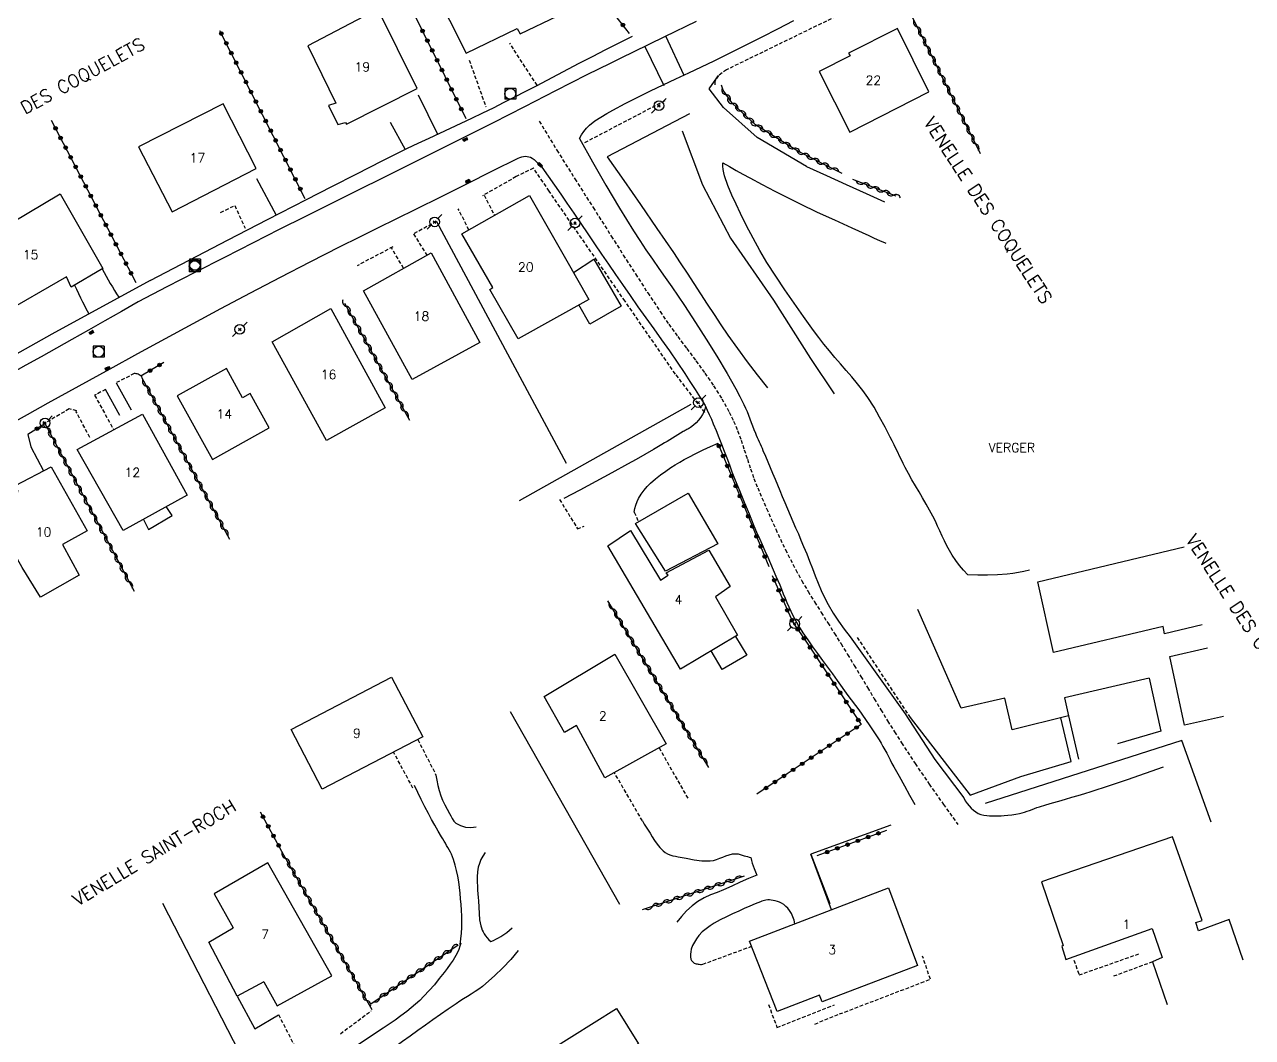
# Model space of a CAD drawing. Header units: millimetres. Extents: x 146000 to 147001, y 143000 to 144000.
# Drawn here: x 146594.4 to 146763.5, y 143423.3 to 143562.7 of the extents above; entities that cross this region are included whole.
import ezdxf
from ezdxf.enums import TextEntityAlignment as Align

# ---------------------------------------------------------------- set-up
doc = ezdxf.new("R2010")
doc.units = ezdxf.units.MM
doc.linetypes.add('DASHED', pattern=[0.75, 0.5, -0.25])
doc.layers.get('0').update_dxf_attribs({"linetype": 'CONTINUOUS'})
for name, color, linetype in [('W0001', 6, 'DASHED'), ('W0008', 7, 'CONTINUOUS'), ('W0014', 7, 'CONTINUOUS'), ('W0017', 7, 'CONTINUOUS'), ('W0020', 2, 'CONTINUOUS'), ('W0101', 7, 'CONTINUOUS'), ('W0104', 1, 'CONTINUOUS'), ('W0112', 1, 'DASHED'), ('W0300', 7, 'CONTINUOUS'), ('W0310', 3, 'CONTINUOUS'), ('W0323', 7, 'CONTINUOUS'), ('W0330', 7, 'CONTINUOUS'), ('W0401', 7, 'CONTINUOUS'), ('W0420', 7, 'CONTINUOUS'), ('W0473', 7, 'CONTINUOUS'), ('W0984', 7, 'CONTINUOUS'), ('W0989', 7, 'CONTINUOUS'), ('W0991', 7, 'CONTINUOUS')]:
    doc.layers.add(name, color=color, linetype=linetype)
doc.styles.get("Standard").update_dxf_attribs({"font": 'romans.shx', "width": 0.85})

# ---------------------------------------------------------------- blocks, each defined once
blk = doc.blocks.new('T420')
for p, q in [((0.75, 0.75), (-0.75, 0.75)), ((-0.75, 0.75), (-0.75, -0.75)), ((0.75, 0.75), (0.75, -0.75)), ((0.75, -0.75), (-0.75, -0.75))]:
    blk.add_line(p, q)
blk.add_ellipse((0, 0), major_axis=(-0.53, 0.53), ratio=1, start_param=3.926991, end_param=10.210176)
blk = doc.blocks.new('T401')
for p, q in [((-0.3, 0.3), (0, 0.3)), ((-0.3, -0.25), (-0.3, 0.3)), ((-0.3, 0.15), (0, 0.15)), ((-0.3, 0), (0, 0)), ((0, 0.3), (0, -0.25)), ((-0.3, -0.15), (0, -0.15)), ((-0.3, -0.25), (-0.3, -0.3)), ((-0.3, -0.3), (0, -0.3)), ((0, -0.3), (0, -0.25))]:
    blk.add_line(p, q)
blk = doc.blocks.new('T473')
for p, q in [((-0.166667, 0.166667), (0.166667, -0.166667)), ((-0.166667, -0.166667), (0.166667, 0.166667)), ((0.500001, 0.500001), (1.000002, 1.000002)), ((-1.000002, -1.000002), (-0.500001, -0.500001))]:
    blk.add_line(p, q)
blk.add_ellipse((0, 0), major_axis=(0.471405, 0.471405), ratio=1, start_param=5.4977871438, end_param=11.780972451)
blk = doc.blocks.new('t323o')
at = {"color": 0, "linetype": 'Continuous'}
for radius in [0.25, 0.15]:
    blk.add_circle((0, 0), radius, dxfattribs=at)
blk = doc.blocks.new('t310o')
at = {"color": 0, "linetype": 'Continuous'}
for centre, start, end in [((-0.5, 0.38), 216.8699, 323.1304), ((0.5, -0.37), 36.8699, 143.1303)]:
    blk.add_arc(centre, 0.625, start, end, dxfattribs=at)

msp = doc.modelspace()

# ---------------------------------------------------------------- linework, layer by layer
at = {"layer": 'W0001'}
msp.add_lwpolyline([(146665.25, 143549.4), (146667.68, 143545.41), (146670.17, 143541.46), (146672.67, 143537.53), (146675.17, 143533.59), (146676.83, 143530.98), (146678.5, 143528.37), (146680.19, 143525.78), (146681.89, 143523.2), (146683.09, 143521.47), (146684.32, 143519.77), (146685.58, 143518.1), (146686.83, 143516.42), (146688.07, 143514.72), (146689.27, 143512.98), (146690.39, 143511.2), (146691.42, 143509.36), (146692.03, 143508.1), (146692.57, 143506.81), (146693.05, 143505.5), (146693.49, 143504.18), (146693.92, 143502.86), (146694.36, 143501.54), (146694.83, 143500.23), (146695.34, 143498.94), (146696.56, 143496.07), (146697.83, 143493.23), (146699.17, 143490.41), (146700.6, 143487.64), (146701.42, 143486.15), (146702.28, 143484.68), (146703.17, 143483.22), (146704.08, 143481.78), (146704.99, 143480.34), (146705.91, 143478.9), (146706.82, 143477.46), (146707.72, 143476.01), (146708.64, 143474.49), (146709.56, 143472.96), (146710.48, 143471.43), (146711.39, 143469.89), (146712.31, 143468.37), (146713.24, 143466.84), (146714.19, 143465.33), (146715.15, 143463.83), (146717.03, 143460.98), (146718.96, 143458.15), (146720.92, 143455.36), (146722.92, 143452.59)], dxfattribs=at)
at = {"layer": 'W0008'}
for points in [[(146670.79, 143547.02), (146672.57, 143543.79), (146674.41, 143540.59), (146676.3, 143537.43), (146678.24, 143534.29), (146679.09, 143532.99), (146679.95, 143531.7), (146680.84, 143530.42), (146681.73, 143529.14), (146682.62, 143527.87), (146683.51, 143526.59), (146684.39, 143525.31), (146685.25, 143524.02), (146686.76, 143521.71), (146688.25, 143519.39), (146689.71, 143517.05), (146691.12, 143514.68), (146691.73, 143513.63), (146692.33, 143512.57), (146692.9, 143511.5), (146693.44, 143510.4), (146693.66, 143509.92), (146693.87, 143509.43), (146694.07, 143508.94), (146694.26, 143508.44), (146694.44, 143507.94), (146694.63, 143507.45), (146694.83, 143506.95), (146695.03, 143506.46), (146695.15, 143506.16), (146695.28, 143505.87), (146695.41, 143505.57), (146695.55, 143505.27), (146695.68, 143504.98), (146695.81, 143504.68), (146695.94, 143504.38), (146696.07, 143504.09), (146696.4, 143503.3), (146696.74, 143502.51), (146697.07, 143501.72), (146697.4, 143500.93), (146697.73, 143500.13), (146698.06, 143499.34), (146698.39, 143498.55), (146698.72, 143497.76), (146699.09, 143496.9), (146699.46, 143496.03), (146699.83, 143495.17), (146700.2, 143494.31), (146700.57, 143493.44), (146700.94, 143492.58), (146701.3, 143491.72), (146701.67, 143490.86), (146702.09, 143489.85), (146702.48, 143488.84), (146702.87, 143487.83), (146703.26, 143486.82), (146703.66, 143485.81), (146704.09, 143484.81), (146704.55, 143483.83), (146705.05, 143482.86), (146705.72, 143481.69), (146706.45, 143480.56), (146707.24, 143479.46), (146708.07, 143478.41)], [(146688.11, 143510.26), (146688.4, 143509.64), (146688.68, 143509.01), (146688.96, 143508.39), (146689.23, 143507.76), (146689.61, 143506.82), (146689.99, 143505.88), (146690.35, 143504.93), (146690.71, 143503.99), (146691.07, 143503.04), (146691.44, 143502.09), (146691.8, 143501.15), (146692.17, 143500.21), (146692.82, 143498.58), (146693.48, 143496.96), (146694.15, 143495.34), (146694.82, 143493.72), (146695.19, 143492.85), (146695.57, 143491.98), (146695.95, 143491.11), (146696.34, 143490.24), (146696.72, 143489.38), (146697.11, 143488.51), (146697.49, 143487.64), (146697.86, 143486.77), (146698.12, 143486.17), (146698.37, 143485.57), (146698.62, 143484.96), (146698.86, 143484.36), (146699.11, 143483.76), (146699.37, 143483.16), (146699.63, 143482.56), (146699.9, 143481.96), (146700.15, 143481.45), (146700.41, 143480.93), (146700.68, 143480.43), (146700.96, 143479.93), (146701.58, 143478.95), (146702.23, 143477.99), (146702.89, 143477.05), (146703.58, 143476.11), (146704.26, 143475.18), (146704.95, 143474.26), (146705.64, 143473.33), (146706.31, 143472.39), (146707.77, 143470.36), (146709.25, 143468.35), (146710.7, 143466.31), (146712.07, 143464.23), (146712.34, 143463.78), (146712.6, 143463.32), (146712.86, 143462.86), (146713.11, 143462.4), (146713.35, 143461.93), (146713.6, 143461.47), (146713.84, 143461), (146714.09, 143460.54), (146714.82, 143459.24), (146715.54, 143457.93), (146716.27, 143456.63), (146717, 143455.32)], [(146708.06, 143478.4), (146715.64, 143467.8), (146719.74, 143461.52), (146723.74, 143456.25)], [(146658.58, 143436.47), (146658.94, 143436.62), (146659.29, 143436.79), (146659.63, 143436.97), (146659.97, 143437.17), (146660.38, 143437.44), (146660.78, 143437.72), (146661.17, 143438.02), (146661.54, 143438.34)], [(146654.45, 143436.27), (146654.32, 143435.82), (146654.17, 143435.38), (146653.98, 143434.95), (146653.78, 143434.54), (146653.41, 143433.92), (146653, 143433.34), (146652.57, 143432.77), (146652.14, 143432.21), (146651.48, 143431.37), (146650.81, 143430.53), (146650.11, 143429.72), (146649.38, 143428.94), (146648.82, 143428.38), (146648.23, 143427.84), (146647.62, 143427.33), (146647, 143426.83), (146646.21, 143426.23), (146645.4, 143425.65), (146644.58, 143425.09), (146643.74, 143424.56)], [(146662.34, 143435.23), (146661.32, 143434.01), (146660.25, 143432.85), (146659.11, 143431.74), (146657.92, 143430.69), (146657.43, 143430.3), (146656.93, 143429.93), (146656.41, 143429.59), (146655.88, 143429.25), (146655.36, 143428.92), (146654.83, 143428.59), (146654.3, 143428.26), (146653.79, 143427.91), (146652.73, 143427.18), (146651.67, 143426.45), (146650.62, 143425.71), (146649.57, 143424.97), (146648.51, 143424.22), (146647.46, 143423.47), (146646.4, 143422.71), (146645.35, 143421.95)], [(146643.74, 143424.55), (146636.15, 143419.52)]]:
    msp.add_lwpolyline(points, dxfattribs=at)
at = {"layer": 'W0014'}
for points in [[(146670.79, 143547.02), (146671.07, 143547.52), (146671.39, 143547.99), (146671.76, 143548.44), (146672.16, 143548.85), (146672.91, 143549.46), (146673.73, 143549.98), (146674.56, 143550.45), (146675.4, 143550.91), (146677.11, 143551.83), (146678.83, 143552.72), (146680.58, 143553.57), (146682.33, 143554.4), (146684.08, 143555.22), (146685.84, 143556.04), (146687.59, 143556.87), (146689.33, 143557.72), (146691.54, 143558.81), (146693.74, 143559.92), (146695.94, 143561.03), (146698.13, 143562.14), (146700.33, 143563.25)], [(146686.85, 143563.12), (146682.52, 143561), (146678.19, 143558.89), (146676.59, 143558.11), (146675, 143557.33), (146673.4, 143556.56), (146671.8, 143555.78)], [(146611.67, 143527.48), (146617.05, 143530.28), (146622.43, 143533.07), (146627.81, 143535.85), (146633.2, 143538.62), (146636.67, 143540.4), (146640.15, 143542.17), (146643.63, 143543.93), (146647.12, 143545.67), (146648.59, 143546.38), (146650.07, 143547.08), (146651.55, 143547.77), (146653.03, 143548.45), (146654.51, 143549.14), (146655.99, 143549.83), (146657.47, 143550.54), (146658.94, 143551.25), (146660.43, 143552), (146661.91, 143552.76), (146663.39, 143553.52), (146664.87, 143554.29), (146666.34, 143555.07), (146667.82, 143555.84), (146669.29, 143556.61), (146670.77, 143557.38), (146672.6, 143558.32), (146674.44, 143559.25), (146676.27, 143560.19), (146678.11, 143561.12)], [(146671.8, 143555.78), (146667.51, 143553.58), (146663.21, 143551.39), (146658.9, 143549.2), (146654.6, 143547.02), (146651.01, 143545.22), (146647.42, 143543.43), (146643.83, 143541.64), (146640.23, 143539.86), (146636.64, 143538.08), (146633.04, 143536.29), (146629.45, 143534.49), (146625.87, 143532.68), (146621.9, 143530.66), (146617.93, 143528.63), (146613.97, 143526.59), (146610.02, 143524.53)], [(146592.36, 143507.68), (146594.79, 143509.04), (146597.63, 143510.62), (146600.48, 143512.19), (146603.32, 143513.76), (146606.17, 143515.32), (146609.98, 143517.41), (146613.78, 143519.49), (146617.58, 143521.56), (146621.4, 143523.61), (146625.5, 143525.77), (146629.61, 143527.91), (146633.72, 143530.04), (146637.85, 143532.14), (146640.44, 143533.45), (146643.04, 143534.74), (146645.64, 143536.02), (146648.25, 143537.3), (146651.77, 143539.05), (146655.3, 143540.8), (146658.83, 143542.55), (146662.36, 143544.3)], [(146662.36, 143544.3), (146662.59, 143544.42), (146662.84, 143544.51), (146663.09, 143544.56), (146663.35, 143544.58), (146663.58, 143544.56), (146663.82, 143544.51), (146664.04, 143544.43), (146664.26, 143544.33), (146664.41, 143544.24), (146664.55, 143544.12), (146664.68, 143543.99), (146664.81, 143543.87), (146665.02, 143543.67), (146665.23, 143543.47), (146665.43, 143543.27), (146665.63, 143543.07)], [(146665.63, 143543.07), (146666.49, 143541.83), (146667.35, 143540.6), (146668.21, 143539.36), (146669.06, 143538.12), (146670.02, 143536.72), (146670.98, 143535.32), (146671.93, 143533.92), (146672.88, 143532.52), (146673.83, 143531.11), (146674.79, 143529.71), (146675.74, 143528.31), (146676.71, 143526.92), (146677.77, 143525.39), (146678.85, 143523.86), (146679.94, 143522.34), (146681.03, 143520.82), (146682.11, 143519.3), (146683.18, 143517.77), (146684.25, 143516.24), (146685.29, 143514.69), (146686.01, 143513.59), (146686.72, 143512.49), (146687.42, 143511.37), (146688.1, 143510.25)], [(146611.67, 143527.48), (146598.11, 143520.08), (146585.59, 143513.07), (146568.56, 143503.47), (146556.95, 143496.74), (146545.29, 143490.39), (146534.61, 143484.55), (146531.65, 143482.97)], [(146610.02, 143524.53), (146607.73, 143523.22), (146605.44, 143521.92), (146603.15, 143520.62), (146600.86, 143519.33), (146598.75, 143518.15), (146596.64, 143516.97), (146594.53, 143515.8), (146592.42, 143514.63)]]:
    msp.add_lwpolyline(points, dxfattribs=at)
at = {"layer": 'W0017'}
for points in [[(146702.08, 143543.15), (146695.28, 143547.17), (146690.65, 143551.31), (146688.66, 143553.86), (146689.38, 143554.92), (146689.94, 143555.68)], [(146648.59, 143553.02), (146651.26, 143547.64)], [(146644.73, 143549.25), (146646.8, 143545.51)], [(146684.95, 143548.08), (146687.74, 143540.63), (146691.6, 143533.32), (146697.51, 143524.78), (146702.62, 143516.73), (146705.88, 143511.87)], [(146690.52, 143543.68), (146691.45, 143543.15), (146692.38, 143542.62), (146693.31, 143542.11), (146694.25, 143541.6), (146695.98, 143540.68), (146697.71, 143539.78), (146699.45, 143538.89), (146701.2, 143538.02), (146703.55, 143536.9), (146705.91, 143535.81), (146708.29, 143534.74), (146710.65, 143533.66), (146711.4, 143533.32), (146712.14, 143532.98), (146712.89, 143532.65), (146712.99, 143532.61)], [(146724.3, 143486.96), (146723.7, 143487.59), (146723.14, 143488.24), (146722.61, 143488.93), (146722.13, 143489.65), (146721.74, 143490.29), (146721.38, 143490.95), (146721.06, 143491.62), (146720.74, 143492.3), (146720.44, 143492.99), (146720.13, 143493.67), (146719.81, 143494.34), (146719.47, 143495.01), (146719.01, 143495.86), (146718.54, 143496.7), (146718.05, 143497.54), (146717.56, 143498.37), (146717.07, 143499.21), (146716.59, 143500.05), (146716.11, 143500.89), (146715.65, 143501.74), (146715.39, 143502.26), (146715.13, 143502.77), (146714.88, 143503.3), (146714.63, 143503.82), (146714.38, 143504.34), (146714.13, 143504.86), (146713.87, 143505.38), (146713.61, 143505.9), (146712.88, 143507.29), (146712.14, 143508.68), (146711.37, 143510.04), (146710.52, 143511.37), (146709.82, 143512.33), (146709.09, 143513.27), (146708.33, 143514.19), (146707.55, 143515.09), (146706.76, 143515.98), (146705.98, 143516.87), (146705.21, 143517.78), (146704.46, 143518.71), (146703.75, 143519.64), (146703.04, 143520.59), (146702.35, 143521.54), (146701.67, 143522.5), (146700.37, 143524.34), (146699.08, 143526.19), (146697.82, 143528.06), (146696.61, 143529.97), (146695.64, 143531.62), (146694.71, 143533.29), (146693.82, 143534.99), (146692.96, 143536.71), (146692.36, 143537.96), (146691.76, 143539.23), (146691.22, 143540.53), (146690.78, 143541.86), (146690.67, 143542.31), (146690.59, 143542.76), (146690.54, 143543.22), (146690.52, 143543.68)], [(146702.08, 143543.15), (146704.81, 143541.92), (146707.54, 143540.68), (146710.26, 143539.44), (146712.81, 143538.28)], [(146626.31, 143541.53), (146629.02, 143536.46)], [(146605.05, 143529.07), (146605.32, 143528.57), (146605.6, 143528.07), (146605.89, 143527.57), (146606.17, 143527.07), (146606.46, 143526.59), (146606.75, 143526.11), (146607.04, 143525.64), (146607.34, 143525.17)], [(146601.25, 143526.84), (146601.52, 143526.26), (146601.8, 143525.68), (146602.08, 143525.11), (146602.36, 143524.54), (146602.57, 143524.12), (146602.78, 143523.7), (146603, 143523.28), (146603.21, 143522.87)], [(146607.51, 143508.91), (146605.53, 143512.49)], [(146606.99, 143513.39), (146609.07, 143509.69)], [(146688.16, 143510.14), (146688.06, 143509.75), (146687.91, 143509.37), (146687.74, 143509.01), (146687.52, 143508.66), (146687.21, 143508.26), (146686.86, 143507.89), (146686.48, 143507.55), (146686.08, 143507.24), (146685.96, 143507.16), (146685.84, 143507.08), (146685.71, 143507.01), (146685.59, 143506.94), (146685.46, 143506.88), (146685.33, 143506.81), (146685.2, 143506.74), (146685.07, 143506.67), (146684.7, 143506.46), (146684.34, 143506.23), (146683.97, 143506.01), (146683.6, 143505.79), (146683.24, 143505.56), (146682.87, 143505.33), (146682.51, 143505.11), (146682.14, 143504.89), (146680.97, 143504.2), (146679.79, 143503.52), (146678.61, 143502.84), (146677.43, 143502.18), (146675.25, 143500.98), (146673.06, 143499.79), (146670.86, 143498.63), (146668.65, 143497.48)], [(146594.83, 143506.28), (146595.25, 143504.59), (146596.96, 143501.28)], [(146678.33, 143495.58), (146678.42, 143496.08), (146678.55, 143496.56), (146678.72, 143497.03), (146678.94, 143497.48), (146679.29, 143498.06), (146679.69, 143498.6), (146680.13, 143499.1), (146680.6, 143499.58), (146681.26, 143500.17), (146681.95, 143500.71), (146682.67, 143501.22), (146683.4, 143501.71), (146683.99, 143502.09), (146684.6, 143502.46), (146685.22, 143502.81), (146685.84, 143503.14), (146686.83, 143503.66), (146687.84, 143504.16), (146688.86, 143504.63), (146689.89, 143505.09)], [(146732.78, 143487.6), (146732.02, 143487.42), (146731.25, 143487.27), (146730.48, 143487.15), (146729.71, 143487.06), (146728.36, 143486.96), (146727.01, 143486.9), (146725.65, 143486.91), (146724.3, 143486.96)], [(146723.74, 143456.25), (146723.94, 143455.86), (146724.18, 143455.49), (146724.45, 143455.14), (146724.75, 143454.82), (146725.05, 143454.56), (146725.37, 143454.32), (146725.72, 143454.12), (146726.09, 143453.96), (146726.48, 143453.86), (146726.88, 143453.81), (146727.29, 143453.79), (146727.68, 143453.78), (146728.08, 143453.77), (146728.48, 143453.77), (146728.88, 143453.78), (146729.28, 143453.81), (146729.81, 143453.85), (146730.35, 143453.91), (146730.88, 143453.99), (146731.41, 143454.09), (146731.76, 143454.18), (146732.1, 143454.29), (146732.45, 143454.41), (146732.79, 143454.53), (146733.13, 143454.66), (146733.47, 143454.78), (146733.81, 143454.91), (146734.15, 143455.02), (146735.04, 143455.3), (146735.93, 143455.56), (146736.82, 143455.82), (146737.72, 143456.08), (146738.61, 143456.34), (146739.5, 143456.6), (146740.39, 143456.86), (146741.28, 143457.14), (146743.78, 143457.95), (146746.27, 143458.79), (146748.75, 143459.65), (146751.22, 143460.54)], [(146654.37, 143436.06), (146654.46, 143436.84), (146654.53, 143437.63), (146654.57, 143438.41), (146654.59, 143439.2), (146654.59, 143439.99), (146654.55, 143440.78), (146654.5, 143441.56), (146654.43, 143442.35), (146654.36, 143443.13), (146654.29, 143443.92), (146654.19, 143444.71), (146654.05, 143445.49), (146653.88, 143446.25), (146653.68, 143447.01), (146653.44, 143447.75), (146653.16, 143448.48), (146653.01, 143448.8), (146652.85, 143449.11), (146652.68, 143449.41), (146652.5, 143449.71), (146652.32, 143450.01), (146652.14, 143450.3), (146651.96, 143450.6), (146651.78, 143450.9), (146651.33, 143451.69), (146650.87, 143452.48), (146650.42, 143453.28), (146649.99, 143454.08), (146649.49, 143455.04), (146649.01, 143456.01), (146648.54, 143456.98), (146648.08, 143457.96)], [(146651.03, 143459.4), (146651.13, 143458.67), (146651.27, 143457.96), (146651.45, 143457.25), (146651.68, 143456.55), (146651.94, 143455.92), (146652.24, 143455.31), (146652.57, 143454.71), (146652.91, 143454.12), (146653.08, 143453.78), (146653.25, 143453.41), (146653.47, 143453.06), (146653.77, 143452.77), (146654.42, 143452.43), (146655.11, 143452.22), (146655.84, 143452.16), (146656.56, 143452.25)], [(146679.47, 143453.07), (146679.72, 143452.64), (146679.98, 143452.21), (146680.24, 143451.79), (146680.51, 143451.38), (146680.83, 143450.88), (146681.14, 143450.39), (146681.48, 143449.9), (146681.86, 143449.44), (146682.09, 143449.19), (146682.34, 143448.96), (146682.6, 143448.74), (146682.9, 143448.56), (146683.26, 143448.4), (146683.64, 143448.29), (146684.03, 143448.22), (146684.41, 143448.15), (146685.48, 143447.93), (146686.57, 143447.72), (146687.67, 143447.58), (146688.78, 143447.58), (146689.24, 143447.65), (146689.68, 143447.77), (146690.12, 143447.93), (146690.54, 143448.1), (146690.97, 143448.27), (146691.4, 143448.42), (146691.86, 143448.53), (146692.33, 143448.57), (146692.63, 143448.54), (146692.92, 143448.46), (146693.21, 143448.37), (146693.49, 143448.28), (146693.72, 143448.22), (146693.94, 143448.16), (146694.16, 143448.1), (146694.39, 143448.03)], [(146713.69, 143452.51), (146702.66, 143448.51), (146705.27, 143441.71)], [(146657.79, 143448.72), (146657.48, 143448.25), (146657.22, 143447.76), (146657.01, 143447.24), (146656.85, 143446.71), (146656.74, 143446.05), (146656.71, 143445.38), (146656.72, 143444.71), (146656.74, 143444.05), (146656.76, 143443.55), (146656.79, 143443.06), (146656.84, 143442.56), (146656.89, 143442.07), (146656.94, 143441.21), (146656.97, 143440.35), (146657.04, 143439.48), (146657.2, 143438.63), (146657.28, 143438.34), (146657.39, 143438.06), (146657.51, 143437.8), (146657.66, 143437.54), (146657.86, 143437.24), (146658.08, 143436.97), (146658.32, 143436.71), (146658.58, 143436.47)], [(146694.39, 143448.03), (146694.49, 143447.65), (146694.6, 143447.27), (146694.72, 143446.89), (146694.84, 143446.51), (146694.93, 143446.29), (146695.02, 143446.06), (146695.11, 143445.84), (146695.21, 143445.62)], [(146705.5, 143440.84), (146702.66, 143448.51)], [(146695.21, 143445.62), (146694.07, 143445.13), (146692.93, 143444.63), (146691.79, 143444.12), (146690.65, 143443.61), (146689.76, 143443.24), (146688.85, 143442.89), (146687.96, 143442.49), (146687.11, 143441.99), (146686.3, 143441.37), (146685.54, 143440.68), (146684.84, 143439.93), (146684.21, 143439.12)], [(146695.75, 143441.96), (146694.99, 143441.66), (146694.24, 143441.34), (146693.49, 143441.01), (146692.75, 143440.67), (146691.89, 143440.28), (146691.03, 143439.89), (146690.18, 143439.47), (146689.36, 143438.99), (146688.8, 143438.62), (146688.24, 143438.23), (146687.71, 143437.79), (146687.23, 143437.3), (146686.9, 143436.87), (146686.62, 143436.41), (146686.38, 143435.93), (146686.2, 143435.42), (146686.12, 143435.08), (146686.07, 143434.73), (146686.07, 143434.38), (146686.15, 143434.03), (146686.23, 143433.87), (146686.34, 143433.74), (146686.46, 143433.62), (146686.6, 143433.52), (146686.73, 143433.46), (146686.86, 143433.42), (146687, 143433.39), (146687.13, 143433.36), (146687.29, 143433.34), (146687.45, 143433.33), (146687.61, 143433.33), (146687.77, 143433.35)], [(146700.46, 143438.92), (146700.36, 143439.41), (146700.2, 143439.89), (146699.99, 143440.34), (146699.73, 143440.77), (146699.49, 143441.06), (146699.23, 143441.32), (146698.94, 143441.56), (146698.63, 143441.76), (146698.35, 143441.9), (146698.06, 143442), (146697.77, 143442.08), (146697.47, 143442.14), (146697.22, 143442.18), (146696.97, 143442.2), (146696.72, 143442.2), (146696.47, 143442.17), (146696.28, 143442.14), (146696.1, 143442.1), (146695.92, 143442.04), (146695.75, 143441.96)]]:
    msp.add_lwpolyline(points, dxfattribs=at)
at = {"layer": 'W0020'}
for points in [[(146679.8, 143559.67), (146682.4, 143554.31)], [(146685.22, 143555.68), (146682.7, 143561.09)]]:
    msp.add_lwpolyline(points, dxfattribs=at)
at = {"layer": 'W0101'}
for points in [[(146667.82, 143563.91), (146662.53, 143573.92), (146650.6, 143567.89), (146655.2, 143558.77), (146662.21, 143562.17), (146662.62, 143561.45)], [(146638.57, 143549.21), (146638.71, 143549.01), (146648.46, 143553.9), (146643.04, 143564.81), (146633.39, 143559.77), (146637.23, 143551.9), (146636.21, 143551.55), (146637.53, 143548.94)], [(146714.61, 143562.15), (146707.86, 143558.76), (146708.09, 143558.38), (146703.79, 143556.23), (146708.02, 143547.91), (146718.92, 143553.45)], [(146610.07, 143545.87), (146614.68, 143536.91), (146626.25, 143542.88), (146621.7, 143551.81)], [(146586.03, 143531.55), (146599.29, 143539.39), (146605.16, 143529.13), (146600.8, 143526.57), (146600.15, 143527.96), (146590.89, 143522.64)], [(146663.92, 143539.19), (146668.89, 143530.51), (146672.07, 143524.88), (146662.33, 143519.46), (146658.44, 143526.24), (146658.87, 143526.5), (146654.6, 143533.88)], [(146650.35, 143531.3), (146657.07, 143518.92), (146647.77, 143513.83), (146641.06, 143526.03)], [(146636.55, 143523.61), (146644.05, 143509.96), (146635.97, 143505.46), (146628.45, 143519.02)], [(146615.37, 143511.61), (146620.27, 143502.85), (146628.05, 143507.18), (146625.43, 143511.91), (146624.36, 143511.33), (146622.18, 143515.35)], [(146610.59, 143509.06), (146616.74, 143497.94), (146607.94, 143493.04), (146601.63, 143504.22)], [(146598.01, 143501.83), (146602.97, 143492.99), (146599.59, 143491.15), (146601.87, 143486.93), (146596.55, 143483.86), (146594.02, 143487.97), (146589.38, 143496.15), (146593.5, 143498.42), (146593.12, 143499.25)], [(146677.83, 143493.07), (146681.94, 143486.22), (146683.01, 143486.93), (146682.73, 143487.24), (146688.59, 143490.35), (146691.55, 143485.34), (146689.55, 143483.93), (146692.56, 143478.65), (146684.69, 143473.97), (146674.71, 143490.94)], [(146675.68, 143476.02), (146682.75, 143463.7), (146674.28, 143459.02), (146670.4, 143466.2), (146668.71, 143465.24), (146665.93, 143470.22)], [(146649.21, 143464.64), (146635.36, 143457.43), (146631.07, 143465.67), (146644.92, 143472.88)], [(146713.38, 143443.86), (146717.36, 143433.17), (146704.23, 143428.17), (146703.87, 143429.1), (146698.03, 143426.86), (146694.22, 143436.54)], [(146666.66, 143421.48), (146675.89, 143427.24), (146678.92, 143422.39), (146669.68, 143416.62), (146666.66, 143421.48)]]:
    msp.add_lwpolyline(points, close=True, dxfattribs=at)
for points in [[(146733.93, 143485.97), (146754.09, 143490.81)], [(146756.57, 143480.07), (146751.38, 143478.85), (146751.17, 143479.83), (146736.07, 143476.25), (146733.93, 143485.97)], [(146759.49, 143467.44), (146754.14, 143466.27), (146752.1, 143475.7), (146757.3, 143476.91)], [(146752.47, 143450.9), (146734.45, 143444.71), (146737.41, 143435.94), (146737.23, 143435.79), (146737.79, 143433.98), (146749.69, 143438.25), (146751.05, 143434.3), (146749.73, 143433.68), (146751.72, 143427.82)], [(146762.23, 143433.93), (146760.27, 143439.49), (146756.05, 143437.97), (146755.71, 143439.08), (146756.54, 143439.36), (146752.47, 143450.9)], [(146636.67, 143431.77), (146627.85, 143447.3), (146620.48, 143443.06), (146623.12, 143438.38)], [(146627.33, 143430.91), (146623.66, 143428.94), (146619.73, 143436.38), (146623.12, 143438.38)], [(146627.32, 143430.91), (146629.17, 143427.62), (146636.67, 143431.77)]]:
    msp.add_lwpolyline(points, dxfattribs=at)
at = {"layer": 'W0104'}
for points in [[(146669.98, 143528.58), (146672.76, 143530.39), (146676.55, 143523.93), (146672.24, 143521.44), (146670.71, 143524.12)], [(146610.73, 143494.59), (146611.42, 143493.21), (146614.69, 143495.12), (146613.89, 143496.35)], [(146723.35, 143468.58), (146717.4, 143482.2)], [(146692.28, 143478.48), (146693.84, 143475.91), (146690.45, 143473.91), (146688.92, 143476.49)], [(146749.24, 143472.74), (146737.58, 143470.02), (146738.13, 143467.54), (146730.4, 143465.61), (146729.36, 143469.97), (146723.35, 143468.58)], [(146749.24, 143472.74), (146750.89, 143465.45), (146744.89, 143463.7)], [(146716.34, 143467.3), (146724.59, 143456.64), (146731.58, 143459.19), (146738.5, 143461.28), (146737.08, 143467.28)], [(146738.13, 143467.54), (146739.53, 143461.59)], [(146623.67, 143428.96), (146626.1, 143424.48), (146629.34, 143426.4)]]:
    msp.add_lwpolyline(points, dxfattribs=at)
msp.add_lwpolyline([(146678.5, 143494.01), (146685.78, 143498.22), (146689.83, 143491.22), (146682.65, 143487.45)], close=True, dxfattribs=at)
at = {"layer": 'W0112'}
for points in [[(146706.82, 143564.16), (146691.04, 143556.48), (146689.94, 143555.68), (146689.45, 143554.93), (146689.41, 143554.19)], [(146664.95, 143554.34), (146661.19, 143560.14)], [(146655.6, 143557.82), (146657.91, 143551.36)], [(146682.57, 143552.22), (146671.19, 143546.27)], [(146664.46, 143542.94), (146662.07, 143541.77)], [(146684, 143514.6), (146677.07, 143524.63), (146666.61, 143539.77), (146664.46, 143542.97)], [(146662.07, 143541.77), (146657.43, 143539.12)], [(146657.67, 143539.23), (146659.08, 143536.43)], [(146621.37, 143536.84), (146623.32, 143537.8), (146624.74, 143534.66)], [(146655.57, 143534.43), (146654.1, 143537.35)], [(146651.09, 143535.61), (146647.95, 143533.88)], [(146647.95, 143533.88), (146649.75, 143530.96)], [(146645.08, 143532.09), (146640.16, 143529.51)], [(146646.56, 143529.15), (146644.88, 143532.05)], [(146609.47, 143514.65), (146606.97, 143513.39)], [(146610.56, 143514.18), (146610.44, 143514.3), (146610.3, 143514.4), (146610.15, 143514.49), (146610, 143514.56), (146609.87, 143514.61), (146609.74, 143514.64), (146609.61, 143514.66), (146609.47, 143514.67)], [(146688.05, 143509.3), (146684.01, 143514.6)], [(146605.53, 143512.49), (146604.02, 143511.67)], [(146604.02, 143511.67), (146606.65, 143506.93)], [(146601.55, 143509.54), (146600.49, 143509.79), (146597.2, 143507.83)], [(146603.35, 143505.88), (146601.45, 143509.45)], [(146668.05, 143497.34), (146670.52, 143493.31), (146671.45, 143493.66)], [(146678.33, 143495.59), (146678.94, 143494.27)], [(146709.03, 143478.35), (146716.34, 143467.31)], [(146648.53, 143464.28), (146651.03, 143459.4)], [(146681.76, 143463.15), (146685.71, 143456.2)], [(146647.86, 143457.6), (146645.19, 143462.55)], [(146679.47, 143453.07), (146675.59, 143459.74)], [(146687.77, 143433.35), (146694.5, 143435.82)], [(146719.13, 143431.28), (146718.05, 143434.45)], [(146738.9, 143433.91), (146739.6, 143431.88), (146748.08, 143434.86)], [(146749.73, 143433.68), (146744.31, 143431.68)], [(146703.19, 143425.12), (146706.62, 143426.5), (146719.13, 143431.28)], [(146696.83, 143427.81), (146698, 143424.64), (146705.93, 143427.76)], [(146629.33, 143426.42), (146631.87, 143421.5)], [(146637.86, 143423.79), (146642.11, 143426.95)]]:
    msp.add_lwpolyline(points, dxfattribs=at)
at = {"layer": 'W0300'}
for points in [[(146685.96, 143550.41), (146674.59, 143544.52)], [(146674.59, 143544.52), (146676.9, 143541.23), (146679.19, 143537.93), (146681.47, 143534.63), (146683.73, 143531.31), (146684.67, 143529.89), (146685.61, 143528.47), (146686.54, 143527.05), (146687.46, 143525.62), (146688.39, 143524.2), (146689.33, 143522.78), (146690.28, 143521.37), (146691.24, 143519.97), (146692.56, 143518.12), (146693.9, 143516.29), (146695.27, 143514.48), (146696.67, 143512.69)], [(146686.11, 143510.42), (146662.47, 143497.15)], [(146661.27, 143468.13), (146676.33, 143441.63)], [(146757.81, 143452.89), (146753.74, 143464.13), (146726.66, 143455.49)], [(146626.4, 143416.48), (146613.43, 143441.7)]]:
    msp.add_lwpolyline(points, dxfattribs=at)
at = {"layer": 'W0310'}
for points in [[(146758.37, 143590.08), (146748.43, 143584.38), (146714.52, 143568.03), (146725.98, 143544.94)], [(146706.97, 143542.2), (146700.89, 143545.29), (146695.05, 143548.92), (146691.83, 143551.9), (146690.58, 143553.66), (146690.37, 143554.38)], [(146714.41, 143539.09), (146708.45, 143541.36)], [(146647.44, 143508.18), (146638.49, 143524.32)], [(146610.46, 143514.17), (146622.6, 143491.87)], [(146597.14, 143507.77), (146609.44, 143484.69)], [(146688.59, 143460.42), (146674.72, 143483.36)], [(146642.25, 143427.06), (146630.09, 143448.38)], [(146693.46, 143445.46), (146679.41, 143440.84)], [(146642.05, 143427.9), (146654.08, 143436.03)]]:
    msp.add_lwpolyline(points, dxfattribs=at)
at = {"layer": 'W0323'}
for points in [[(146677.7, 143561.48), (146661.51, 143582.07)], [(146655.17, 143549.73), (146643.61, 143573.08)], [(146633.03, 143538.73), (146621.27, 143561.85)], [(146609.73, 143527.15), (146598.08, 143549.49)], [(146613.56, 143516.2), (146610.37, 143514.3)], [(146597.14, 143507.75), (146594.83, 143506.27)], [(146689.84, 143505.09), (146693.76, 143495.73), (146696.88, 143488.08)], [(146697.35, 143486.87), (146699.53, 143481.85), (146700.28, 143480.27), (146701.61, 143478.36), (146709.6, 143466.36), (146699.38, 143459.55), (146695.23, 143456.78)], [(146630.08, 143448.38), (146626.87, 143454.3)], [(146713.07, 143451.77), (146703.51, 143448.27)]]:
    msp.add_lwpolyline(points, dxfattribs=at)
at = {"layer": 'W0330'}
msp.add_lwpolyline([(146651.08, 143535.6), (146668.95, 143502.33)], dxfattribs=at)

# ---------------------------------------------------------------- block references
at = {"layer": 'W0310'}
for p, rotation in [((146717.31, 143562.41), 296.3967092445267), ((146717.98, 143561.06), 296.3967092445267), ((146718.65, 143559.72), 296.3967092445267), ((146719.31, 143558.38), 296.3967092445267), ((146719.98, 143557.03), 296.3967092445267), ((146720.65, 143555.69), 296.3967092445267), ((146721.31, 143554.34), 296.3967092445267), ((146691.01, 143553.05), 125.5685483598742), ((146691.9, 143551.84), 137.1798837133828), ((146721.98, 143553), 296.3967092445267), ((146722.65, 143551.66), 296.3967092445267), ((146693, 143550.82), 137.1798837133828), ((146723.31, 143550.31), 296.3967092445267), ((146694.1, 143549.8), 137.1798837133828), ((146695.23, 143548.81), 148.122558182799), ((146723.98, 143548.97), 296.3967092445267), ((146696.5, 143548.02), 148.122558182799), ((146697.77, 143547.23), 148.122558182799), ((146724.65, 143547.63), 296.3967092445267), ((146699.05, 143546.43), 148.122558182799), ((146700.32, 143545.64), 148.122558182799), ((146725.32, 143546.28), 296.3967092445267), ((146701.63, 143544.91), 153.1191899491027), ((146702.97, 143544.23), 153.1191899491027), ((146704.31, 143543.56), 153.1191899491027), ((146705.64, 143542.88), 153.1191899491027), ((146709.85, 143540.82), 159.1694015310311), ((146711.25, 143540.29), 159.1694015310311), ((146712.65, 143539.76), 159.1694015310311), ((146714.06, 143539.22), 159.1694015310311), ((146638.71, 143523.92), 119.006362142299), ((146639.44, 143522.61), 119.006362142299), ((146640.16, 143521.3), 119.006362142299), ((146640.89, 143519.99), 119.006362142299), ((146641.62, 143518.68), 119.006362142299), ((146642.34, 143517.36), 119.006362142299), ((146643.07, 143516.05), 119.006362142299), ((146643.8, 143514.74), 119.006362142299), ((146611.12, 143512.95), 298.5618711339532), ((146644.53, 143513.43), 119.006362142299), ((146611.84, 143511.64), 298.5618711339532), ((146645.25, 143512.12), 119.006362142299), ((146612.56, 143510.32), 298.5618711339532), ((146645.98, 143510.81), 119.006362142299), ((146646.71, 143509.49), 119.006362142299), ((146613.27, 143509), 298.5618711339532), ((146613.99, 143507.68), 298.5618711339532), ((146597.45, 143507.19), 298.0411388850262), ((146614.71, 143506.37), 298.5618711339532), ((146598.16, 143505.87), 298.0411388850262), ((146598.86, 143504.54), 298.0411388850262), ((146615.42, 143505.05), 298.5618711339532), ((146599.57, 143503.22), 298.0411388850262), ((146616.14, 143503.73), 298.5618711339532), ((146600.27, 143501.9), 298.0411388850262), ((146616.86, 143502.41), 298.5618711339532), ((146617.58, 143501.1), 298.5618711339532), ((146600.98, 143500.57), 298.0411388850262), ((146601.68, 143499.25), 298.0411388850262), ((146618.29, 143499.78), 298.5618711339532), ((146602.39, 143497.93), 298.0411388850262), ((146619.01, 143498.46), 298.5618711339532), ((146603.09, 143496.6), 298.0411388850262), ((146619.73, 143497.14), 298.5618711339532), ((146603.8, 143495.28), 298.0411388850262), ((146620.44, 143495.83), 298.5618711339532), ((146621.16, 143494.51), 298.5618711339532), ((146604.5, 143493.95), 298.0411388850262), ((146605.21, 143492.63), 298.0411388850262), ((146621.88, 143493.19), 298.5618711339532), ((146605.91, 143491.31), 298.0411388850262), ((146606.62, 143489.98), 298.0411388850262), ((146607.32, 143488.66), 298.0411388850262), ((146608.03, 143487.33), 298.0411388850262), ((146608.73, 143486.01), 298.0411388850262), ((146675.4, 143482.24), 121.1495657671238), ((146676.17, 143480.96), 121.1495657671238), ((146676.95, 143479.67), 121.1495657671238), ((146677.73, 143478.39), 121.1495657671238), ((146678.5, 143477.11), 121.1495657671238), ((146679.28, 143475.82), 121.1495657671238), ((146680.05, 143474.54), 121.1495657671238), ((146680.83, 143473.26), 121.1495657671238), ((146681.61, 143471.97), 121.1495657671238), ((146682.38, 143470.69), 121.1495657671238), ((146683.16, 143469.41), 121.1495657671238), ((146683.93, 143468.12), 121.1495657671238), ((146684.71, 143466.84), 121.1495657671238), ((146685.49, 143465.55), 121.1495657671238), ((146686.26, 143464.27), 121.1495657671238), ((146687.04, 143462.99), 121.1495657671238), ((146687.81, 143461.7), 121.1495657671238), ((146630.36, 143447.91), 119.691598267338), ((146631.1, 143446.6), 119.691598267338), ((146631.84, 143445.3), 119.691598267338), ((146632.59, 143444), 119.691598267338), ((146689.38, 143444.12), 198.2182126001785), ((146690.81, 143444.59), 198.2182126001785), ((146692.23, 143445.06), 198.2182126001785), ((146633.33, 143442.69), 119.691598267338), ((146683.68, 143442.24), 198.2182126001785), ((146685.11, 143442.71), 198.2182126001785), ((146686.53, 143443.18), 198.2182126001785), ((146687.96, 143443.65), 198.2182126001785), ((146634.07, 143441.39), 119.691598267338), ((146634.82, 143440.09), 119.691598267338), ((146680.83, 143441.31), 198.2182126001785), ((146682.26, 143441.78), 198.2182126001785), ((146635.56, 143438.79), 119.691598267338), ((146636.3, 143437.48), 119.691598267338), ((146637.05, 143436.18), 119.691598267338), ((146653.23, 143435.46), 34.07306231474142), ((146637.79, 143434.88), 119.691598267338), ((146638.53, 143433.57), 119.691598267338), ((146650.75, 143433.78), 34.07306231474142), ((146651.99, 143434.62), 34.07306231474142), ((146639.27, 143432.27), 119.691598267338), ((146648.26, 143432.1), 34.07306231474142), ((146649.5, 143432.94), 34.07306231474142), ((146640.02, 143430.97), 119.691598267338), ((146645.78, 143430.42), 34.07306231474142), ((146647.02, 143431.26), 34.07306231474142), ((146640.76, 143429.66), 119.691598267338), ((146641.5, 143428.36), 119.691598267338), ((146643.29, 143428.74), 34.07306231474142), ((146644.53, 143429.58), 34.07306231474142)]:
    msp.add_blockref('t310o', p, dxfattribs=dict(at, rotation=rotation))
at = {"layer": 'W0323'}
for p, rotation in [((146676.78, 143562.66), 128.1739361849625), ((146621.47, 143561.46), 116.9654070914943), ((146649.18, 143561.83), 116.344124578665), ((146622.15, 143560.13), 116.9654070914943), ((146649.85, 143560.49), 116.344124578665), ((146650.51, 143559.14), 116.344124578665), ((146622.83, 143558.79), 116.9654070914943), ((146623.51, 143557.45), 116.9654070914943), ((146651.18, 143557.8), 116.344124578665), ((146624.19, 143556.11), 116.9654070914943), ((146651.85, 143556.45), 116.344124578665), ((146624.87, 143554.78), 116.9654070914943), ((146652.51, 143555.11), 116.344124578665), ((146625.55, 143553.44), 116.9654070914943), ((146653.18, 143553.77), 116.344124578665), ((146653.84, 143552.42), 116.344124578665), ((146626.23, 143552.1), 116.9654070914943), ((146626.91, 143550.77), 116.9654070914943), ((146654.51, 143551.08), 116.344124578665), ((146627.59, 143549.43), 116.9654070914943), ((146598.63, 143548.43), 117.5300798304235), ((146628.27, 143548.09), 116.9654070914943), ((146599.33, 143547.1), 117.5300798304235), ((146600.02, 143545.77), 117.5300798304235), ((146628.95, 143546.76), 116.9654070914943), ((146600.71, 143544.44), 117.5300798304235), ((146629.63, 143545.42), 116.9654070914943), ((146630.31, 143544.08), 116.9654070914943), ((146601.41, 143543.11), 117.5300798304235), ((146630.99, 143542.75), 116.9654070914943), ((146602.1, 143541.78), 117.5300798304235), ((146631.67, 143541.41), 116.9654070914943), ((146602.79, 143540.45), 117.5300798304235), ((146603.49, 143539.12), 117.5300798304235), ((146632.35, 143540.07), 116.9654070914943), ((146604.18, 143537.79), 117.5300798304235), ((146604.87, 143536.46), 117.5300798304235), ((146605.57, 143535.13), 117.5300798304235), ((146606.26, 143533.8), 117.5300798304235), ((146606.95, 143532.47), 117.5300798304235), ((146607.65, 143531.14), 117.5300798304235), ((146608.34, 143529.81), 117.5300798304235), ((146609.03, 143528.48), 117.5300798304235), ((146612.95, 143515.84), 210.7408788247464), ((146611.66, 143515.07), 210.7408788247464), ((146596.09, 143507.08), 212.7289551170934), ((146690, 143504.71), 292.6967306017883), ((146690.58, 143503.33), 292.6967306017883), ((146691.16, 143501.94), 292.6967306017883), ((146691.73, 143500.56), 292.6967306017883), ((146692.31, 143499.17), 292.6967306017883), ((146692.89, 143497.79), 292.6967306017883), ((146693.47, 143496.41), 292.6967306017883), ((146694.04, 143495.02), 292.2481486407525), ((146694.61, 143493.63), 292.2481486407525), ((146695.18, 143492.24), 292.2481486407525), ((146695.75, 143490.86), 292.2481486407525), ((146696.32, 143489.47), 292.2481486407525), ((146697.64, 143486.2), 293.4610162917649), ((146698.24, 143484.82), 293.4610162917649), ((146698.83, 143483.45), 293.4610162917649), ((146699.43, 143482.07), 293.4610162917649), ((146700.07, 143480.71), 295.4943637637761), ((146700.86, 143479.44), 304.8227331265369), ((146701.71, 143478.21), 303.645956533412), ((146702.54, 143476.96), 303.645956533412), ((146703.37, 143475.71), 303.645956533412), ((146704.2, 143474.46), 303.645956533412), ((146705.03, 143473.21), 303.645956533412), ((146705.87, 143471.97), 303.645956533412), ((146706.7, 143470.72), 303.645956533412), ((146707.53, 143469.47), 303.645956533412), ((146708.36, 143468.22), 303.645956533412), ((146709.19, 143466.97), 303.645956533412), ((146707.71, 143465.1), 213.6978353919104), ((146708.96, 143465.94), 213.6978353919104), ((146705.21, 143463.44), 213.6978353919104), ((146706.46, 143464.27), 213.6978353919104), ((146702.72, 143461.77), 213.6978353919104), ((146703.96, 143462.61), 213.6978353919104), ((146700.22, 143460.11), 213.6978353919104), ((146701.47, 143460.94), 213.6978353919104), ((146696.48, 143457.61), 213.7091565739009), ((146697.72, 143458.44), 213.7091565739009), ((146698.97, 143459.28), 213.7091565739009), ((146627.21, 143453.66), 118.4812922418348), ((146627.93, 143452.34), 118.4812922418348), ((146628.65, 143451.02), 118.4812922418348), ((146710.55, 143450.85), 200.0836261739372), ((146711.96, 143451.37), 200.0836261739372), ((146629.36, 143449.7), 118.4812922418348), ((146706.32, 143449.31), 200.0836261739372), ((146707.73, 143449.82), 200.0836261739372), ((146709.14, 143450.34), 200.0836261739372), ((146704.91, 143448.79), 200.0836261739372)]:
    msp.add_blockref('t323o', p, dxfattribs=dict(at, rotation=rotation))
at = {"layer": 'W0401'}
for p, rotation in [((146655.02, 143547.02), 116.7627295416156), ((146665.26, 143543.27), 225.4287169722007), ((146655.48, 143541.02), 296.3577384837361), ((146603.52, 143520.45), 119.4855434731062), ((146605.85, 143515.24), 298.7164350305733)]:
    msp.add_blockref('T401', p, dxfattribs=dict(at, rotation=rotation))
at = {"layer": 'W0420'}
for p in [(146661.27, 143553.17), (146617.8, 143529.43), (146617.83, 143529.65), (146604.57, 143517.67)]:
    msp.add_blockref('T420', p, dxfattribs=at)
at = {"layer": 'W0473'}
for p in [(146681.73, 143551.53), (146650.83, 143535.54), (146670.18, 143535.37), (146624.01, 143520.75), (146687.18, 143510.67), (146597.19, 143507.85), (146700.44, 143480.23)]:
    msp.add_blockref('T473', p, dxfattribs=at)

# ---------------------------------------------------------------- texts
at = {"layer": 'W0984'}
msp.add_text('VERGER  ', height=1.25, dxfattribs=at).set_placement((146731.2, 143504.47), align=Align.MIDDLE_CENTER)
at = {"layer": 'W0989'}
for s, rotation, p in [('RUE DES COQUELETS ', 28.6907, (146589.28, 143547.5)), ('VENELLE DES COQUELETS', 303.147, (146718.13, 143549.24)), ('VENELLE DES COQUELETS', 303.147, (146754.23, 143491.8)), ('VENELLE SAINT-ROCH', 31.2372, (146601.67, 143441.3))]:
    msp.add_text(s, height=1.75, rotation=rotation, dxfattribs=at).set_placement(p)
at = {"layer": 'W0991'}
for s, p in [('19', (146640.89, 143556.88)), ('22', (146711.27, 143555.03)), ('17', (146618.17, 143544.36)), ('15', (146595.2, 143531.02)), ('20', (146663.4, 143529.32)), ('18', (146649.03, 143522.56)), ('16', (146636.24, 143514.53)), ('14', (146621.88, 143509.1)), ('12', (146609.22, 143501.05)), ('10', (146596.98, 143492.84)), ('4', (146684.43, 143483.52)), ('2', (146674, 143467.52)), ('9', (146640.14, 143465.15)), ('1', (146746.11, 143438.83)), ('7', (146627.5, 143437.46)), ('3', (146705.61, 143435.36))]:
    msp.add_text(s, height=1.25, dxfattribs=at).set_placement(p, align=Align.MIDDLE_CENTER)

doc.saveas('drawing.dxf')
